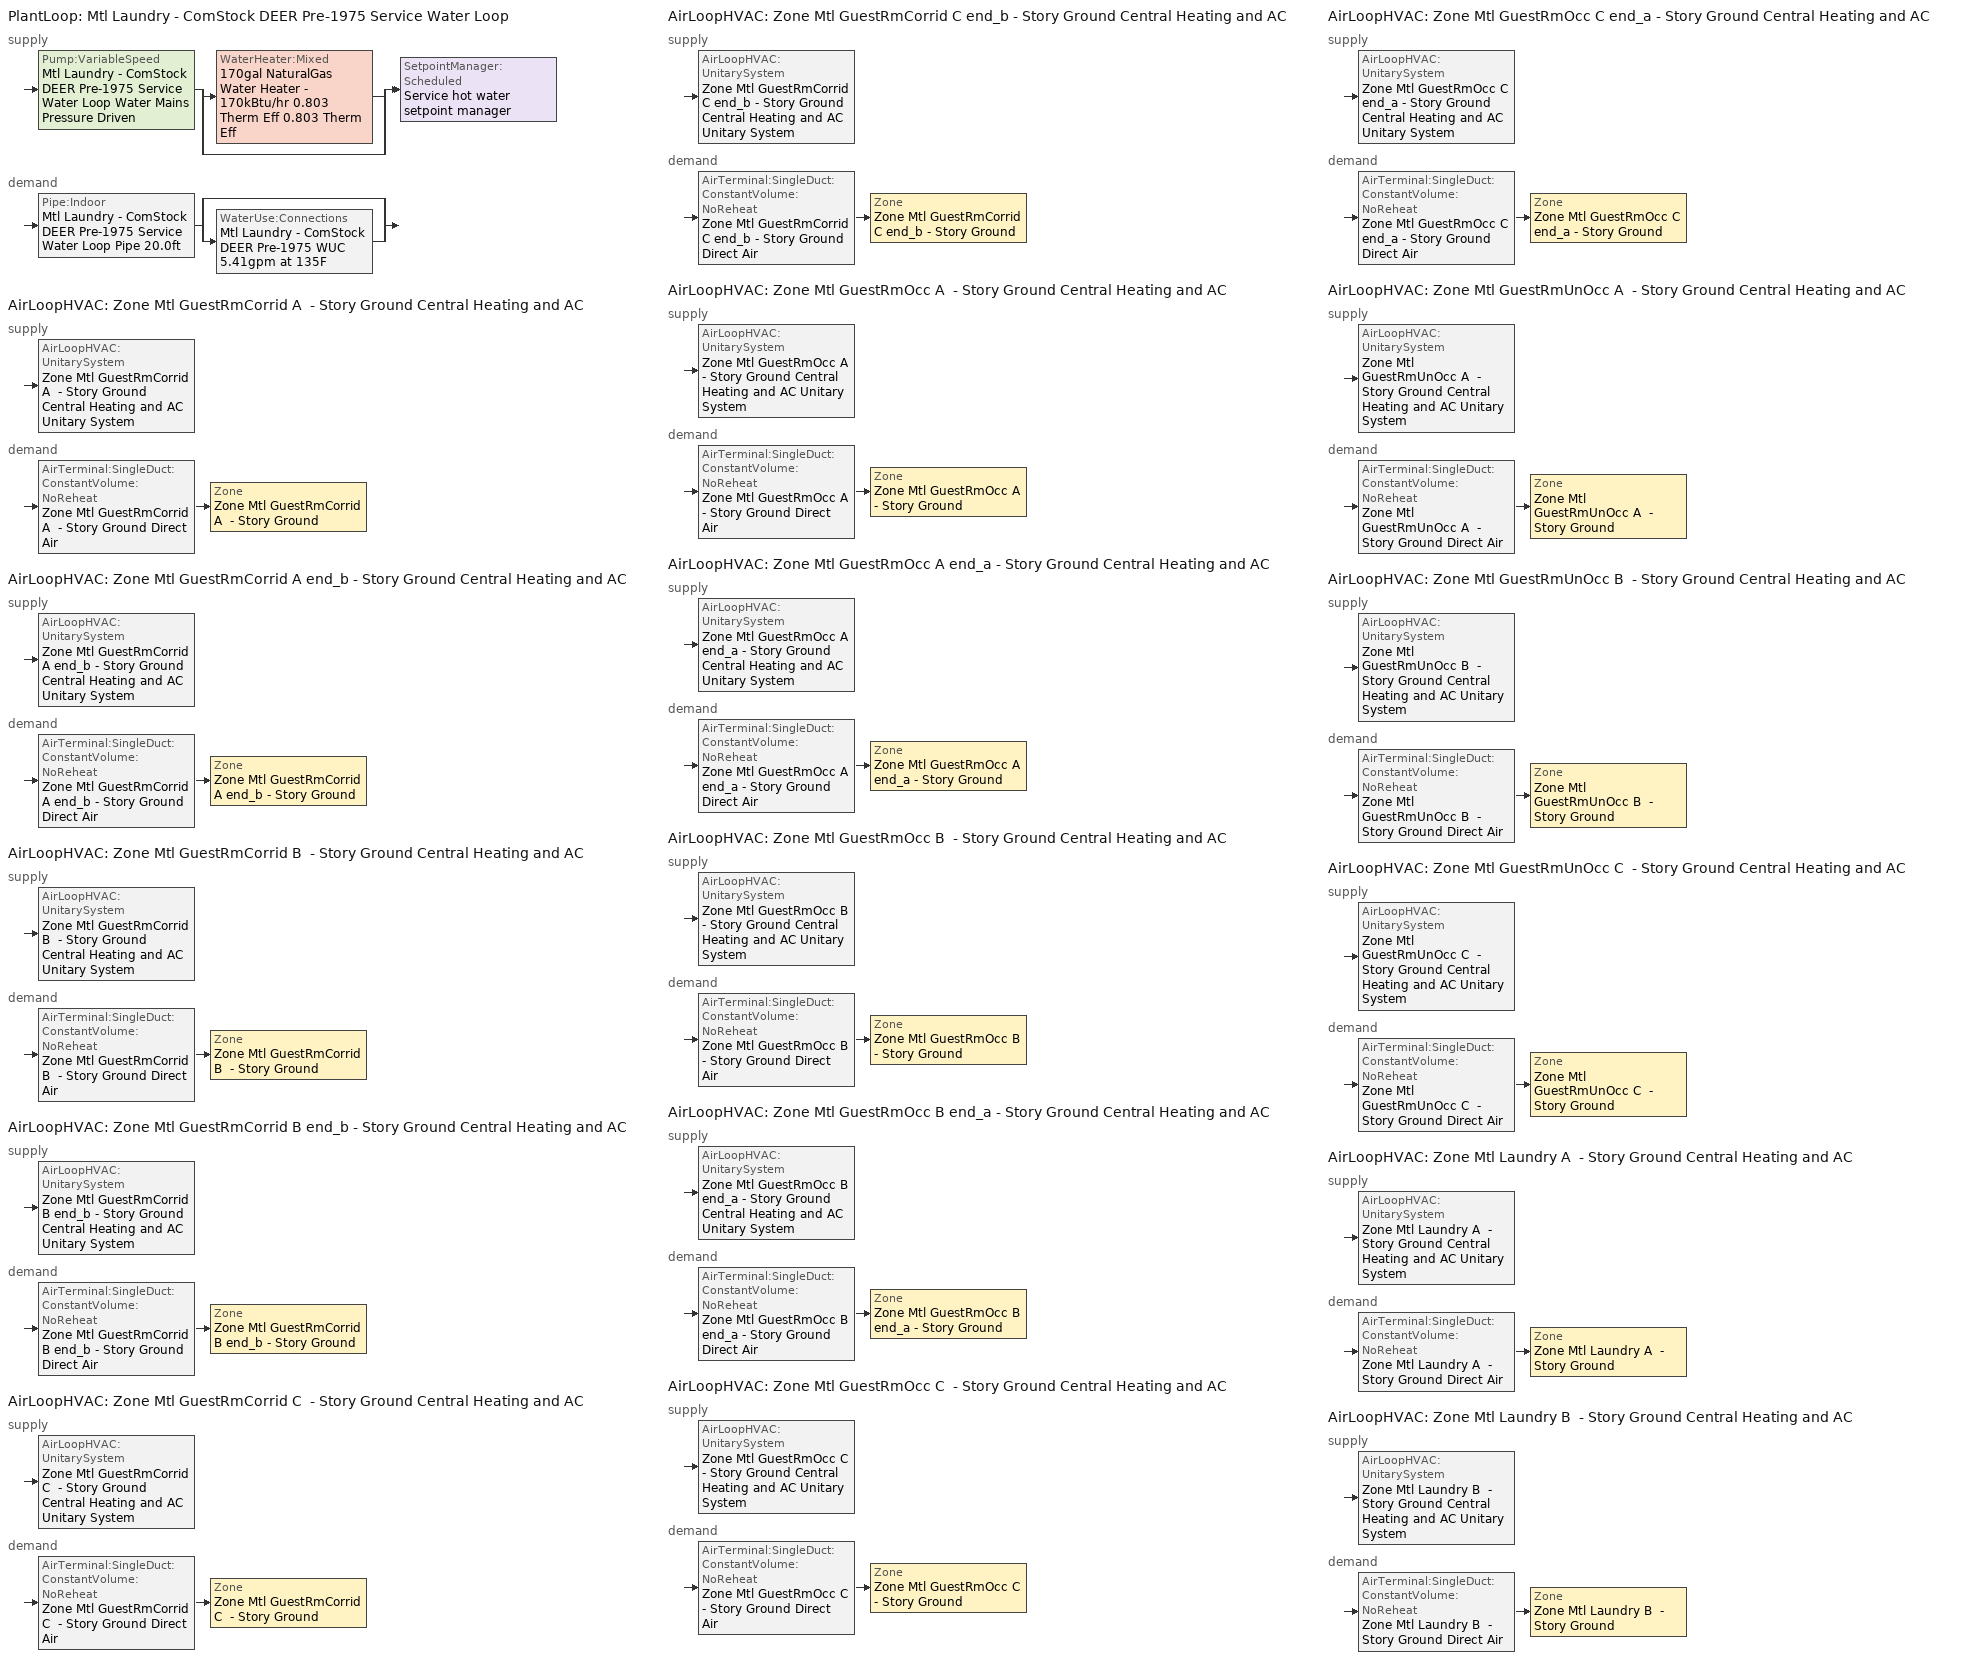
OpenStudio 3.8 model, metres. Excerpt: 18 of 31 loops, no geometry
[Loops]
PlantLoop 'Mtl Laundry - ComStock DEER Pre-1975 Service Water Loop'
 supply: Pump:VariableSpeed 'Mtl Laundry - ComStock DEER Pre-1975 Service Water Loop Water Mains Pressure Driven' > split
  | WaterHeater:Mixed '170gal NaturalGas Water Heater - 170kBtu/hr 0.803 Therm Eff 0.803 Therm Eff'
  | bypass
  join > SetpointManager:Scheduled 'Service hot water setpoint manager'
 demand: Pipe:Indoor 'Mtl Laundry - ComStock DEER Pre-1975 Service Water Loop Pipe 20.0ft' > split
  | bypass
  | WaterUse:Connections 'Mtl Laundry - ComStock DEER Pre-1975 WUC 5.41gpm at 135F'
AirLoopHVAC 'Zone Mtl GuestRmCorrid A  - Story Ground Central Heating and AC'
 supply: AirLoopHVAC:UnitarySystem 'Zone Mtl GuestRmCorrid A  - Story Ground Central Heating and AC Unitary System'
 demand: AirTerminal:SingleDuct:ConstantVolume:NoReheat 'Zone Mtl GuestRmCorrid A  - Story Ground Direct Air' > Zone 'Zone Mtl GuestRmCorrid A  - Story Ground'
AirLoopHVAC 'Zone Mtl GuestRmCorrid A end_b - Story Ground Central Heating and AC'
 supply: AirLoopHVAC:UnitarySystem 'Zone Mtl GuestRmCorrid A end_b - Story Ground Central Heating and AC Unitary System'
 demand: AirTerminal:SingleDuct:ConstantVolume:NoReheat 'Zone Mtl GuestRmCorrid A end_b - Story Ground Direct Air' > Zone 'Zone Mtl GuestRmCorrid A end_b - Story Ground'
AirLoopHVAC 'Zone Mtl GuestRmCorrid B  - Story Ground Central Heating and AC'
 supply: AirLoopHVAC:UnitarySystem 'Zone Mtl GuestRmCorrid B  - Story Ground Central Heating and AC Unitary System'
 demand: AirTerminal:SingleDuct:ConstantVolume:NoReheat 'Zone Mtl GuestRmCorrid B  - Story Ground Direct Air' > Zone 'Zone Mtl GuestRmCorrid B  - Story Ground'
AirLoopHVAC 'Zone Mtl GuestRmCorrid B end_b - Story Ground Central Heating and AC'
 supply: AirLoopHVAC:UnitarySystem 'Zone Mtl GuestRmCorrid B end_b - Story Ground Central Heating and AC Unitary System'
 demand: AirTerminal:SingleDuct:ConstantVolume:NoReheat 'Zone Mtl GuestRmCorrid B end_b - Story Ground Direct Air' > Zone 'Zone Mtl GuestRmCorrid B end_b - Story Ground'
AirLoopHVAC 'Zone Mtl GuestRmCorrid C  - Story Ground Central Heating and AC'
 supply: AirLoopHVAC:UnitarySystem 'Zone Mtl GuestRmCorrid C  - Story Ground Central Heating and AC Unitary System'
 demand: AirTerminal:SingleDuct:ConstantVolume:NoReheat 'Zone Mtl GuestRmCorrid C  - Story Ground Direct Air' > Zone 'Zone Mtl GuestRmCorrid C  - Story Ground'
AirLoopHVAC 'Zone Mtl GuestRmCorrid C end_b - Story Ground Central Heating and AC'
 supply: AirLoopHVAC:UnitarySystem 'Zone Mtl GuestRmCorrid C end_b - Story Ground Central Heating and AC Unitary System'
 demand: AirTerminal:SingleDuct:ConstantVolume:NoReheat 'Zone Mtl GuestRmCorrid C end_b - Story Ground Direct Air' > Zone 'Zone Mtl GuestRmCorrid C end_b - Story Ground'
AirLoopHVAC 'Zone Mtl GuestRmOcc A  - Story Ground Central Heating and AC'
 supply: AirLoopHVAC:UnitarySystem 'Zone Mtl GuestRmOcc A  - Story Ground Central Heating and AC Unitary System'
 demand: AirTerminal:SingleDuct:ConstantVolume:NoReheat 'Zone Mtl GuestRmOcc A  - Story Ground Direct Air' > Zone 'Zone Mtl GuestRmOcc A  - Story Ground'
AirLoopHVAC 'Zone Mtl GuestRmOcc A end_a - Story Ground Central Heating and AC'
 supply: AirLoopHVAC:UnitarySystem 'Zone Mtl GuestRmOcc A end_a - Story Ground Central Heating and AC Unitary System'
 demand: AirTerminal:SingleDuct:ConstantVolume:NoReheat 'Zone Mtl GuestRmOcc A end_a - Story Ground Direct Air' > Zone 'Zone Mtl GuestRmOcc A end_a - Story Ground'
AirLoopHVAC 'Zone Mtl GuestRmOcc B  - Story Ground Central Heating and AC'
 supply: AirLoopHVAC:UnitarySystem 'Zone Mtl GuestRmOcc B  - Story Ground Central Heating and AC Unitary System'
 demand: AirTerminal:SingleDuct:ConstantVolume:NoReheat 'Zone Mtl GuestRmOcc B  - Story Ground Direct Air' > Zone 'Zone Mtl GuestRmOcc B  - Story Ground'
AirLoopHVAC 'Zone Mtl GuestRmOcc B end_a - Story Ground Central Heating and AC'
 supply: AirLoopHVAC:UnitarySystem 'Zone Mtl GuestRmOcc B end_a - Story Ground Central Heating and AC Unitary System'
 demand: AirTerminal:SingleDuct:ConstantVolume:NoReheat 'Zone Mtl GuestRmOcc B end_a - Story Ground Direct Air' > Zone 'Zone Mtl GuestRmOcc B end_a - Story Ground'
AirLoopHVAC 'Zone Mtl GuestRmOcc C  - Story Ground Central Heating and AC'
 supply: AirLoopHVAC:UnitarySystem 'Zone Mtl GuestRmOcc C  - Story Ground Central Heating and AC Unitary System'
 demand: AirTerminal:SingleDuct:ConstantVolume:NoReheat 'Zone Mtl GuestRmOcc C  - Story Ground Direct Air' > Zone 'Zone Mtl GuestRmOcc C  - Story Ground'
AirLoopHVAC 'Zone Mtl GuestRmOcc C end_a - Story Ground Central Heating and AC'
 supply: AirLoopHVAC:UnitarySystem 'Zone Mtl GuestRmOcc C end_a - Story Ground Central Heating and AC Unitary System'
 demand: AirTerminal:SingleDuct:ConstantVolume:NoReheat 'Zone Mtl GuestRmOcc C end_a - Story Ground Direct Air' > Zone 'Zone Mtl GuestRmOcc C end_a - Story Ground'
AirLoopHVAC 'Zone Mtl GuestRmUnOcc A  - Story Ground Central Heating and AC'
 supply: AirLoopHVAC:UnitarySystem 'Zone Mtl GuestRmUnOcc A  - Story Ground Central Heating and AC Unitary System'
 demand: AirTerminal:SingleDuct:ConstantVolume:NoReheat 'Zone Mtl GuestRmUnOcc A  - Story Ground Direct Air' > Zone 'Zone Mtl GuestRmUnOcc A  - Story Ground'
AirLoopHVAC 'Zone Mtl GuestRmUnOcc B  - Story Ground Central Heating and AC'
 supply: AirLoopHVAC:UnitarySystem 'Zone Mtl GuestRmUnOcc B  - Story Ground Central Heating and AC Unitary System'
 demand: AirTerminal:SingleDuct:ConstantVolume:NoReheat 'Zone Mtl GuestRmUnOcc B  - Story Ground Direct Air' > Zone 'Zone Mtl GuestRmUnOcc B  - Story Ground'
AirLoopHVAC 'Zone Mtl GuestRmUnOcc C  - Story Ground Central Heating and AC'
 supply: AirLoopHVAC:UnitarySystem 'Zone Mtl GuestRmUnOcc C  - Story Ground Central Heating and AC Unitary System'
 demand: AirTerminal:SingleDuct:ConstantVolume:NoReheat 'Zone Mtl GuestRmUnOcc C  - Story Ground Direct Air' > Zone 'Zone Mtl GuestRmUnOcc C  - Story Ground'
AirLoopHVAC 'Zone Mtl Laundry A  - Story Ground Central Heating and AC'
 supply: AirLoopHVAC:UnitarySystem 'Zone Mtl Laundry A  - Story Ground Central Heating and AC Unitary System'
 demand: AirTerminal:SingleDuct:ConstantVolume:NoReheat 'Zone Mtl Laundry A  - Story Ground Direct Air' > Zone 'Zone Mtl Laundry A  - Story Ground'
AirLoopHVAC 'Zone Mtl Laundry B  - Story Ground Central Heating and AC'
 supply: AirLoopHVAC:UnitarySystem 'Zone Mtl Laundry B  - Story Ground Central Heating and AC Unitary System'
 demand: AirTerminal:SingleDuct:ConstantVolume:NoReheat 'Zone Mtl Laundry B  - Story Ground Direct Air' > Zone 'Zone Mtl Laundry B  - Story Ground'
[Construction]
Uninsulated copper pipe 0.75in type L: Copper pipe 0.75in type L
[Material]
Copper pipe 0.75in type L: Roughness=Smooth; Thickness {m}=0.001143; Conductivity {W/m-K}=386; Density {kg/m3}=8906.27; Specific Heat {J/kg-K}=385.1856; Thermal Absorptance=0.9; Solar Absorptance=0.7; Visible Absorptance=0.7
[Sizing:Zone] Zone Cooling Design Supply Air Temperature Input Method=SupplyAirTemperature; Zone Cooling Design Supply Air Temperature {C}=14; Zone Cooling Design Supply Air Temperature Difference {deltaC}=11.11; Zone Heating Design Supply Air Temperature Input Method=SupplyAirTemperature; Zone Heating Design Supply Air Temperature {C}=40; Zone Heating Design Supply Air Temperature Difference {deltaC}=11.11; Zone Cooling Design Supply Air Humidity Ratio {kg-H2O/kg-air}=0.0085; Zone Heating Design Supply Air Humidity Ratio {kg-H2O/kg-air}=0.008; Cooling Design Air Flow Method=DesignDay; Heating Design Air Flow Method=DesignDay; Account for Dedicated Outdoor Air System=No; Dedicated Outdoor Air System Control Strategy=NeutralSupplyAir; Dedicated Outdoor Air Low Setpoint Temperature for Design {C}=autosize; Dedicated Outdoor Air High Setpoint Temperature for Design {C}=autosize; Zone Load Sizing Method=Sensible Load Only No Latent Load; Zone Latent Cooling Design Supply Air Humidity Ratio Input Method=HumidityRatioDifference; Zone Cooling Design Supply Air Humidity Ratio Difference {kgWater/kgDryAir}=0.005; Zone Latent Heating Design Supply Air Humidity Ratio Input Method=HumidityRatioDifference; Zone Humidification Design Supply Air Humidity Ratio Difference {kgWater/kgDryAir}=0.005
Zone Mtl GuestRmOcc A end_a - Story Ground; Zone Mtl GuestRmOcc B end_a - Story Ground; Zone Mtl GuestRmOcc C end_a - Story Ground; Zone Mtl GuestRmOcc A  - Story Ground; Zone Mtl GuestRmOcc B  - Story Ground; Zone Mtl GuestRmOcc C  - Story Ground; Zone Mtl Laundry A  - Story Ground; Zone Mtl Laundry B  - Story Ground; Zone Mtl GuestRmUnOcc A  - Story Ground; Zone Mtl GuestRmUnOcc B  - Story Ground; Zone Mtl GuestRmUnOcc C  - Story Ground; Zone Mtl GuestRmCorrid A  - Story Ground; Zone Mtl GuestRmCorrid B  - Story Ground; Zone Mtl GuestRmCorrid C  - Story Ground; Zone Mtl GuestRmCorrid A end_b - Story Ground; Zone Mtl GuestRmCorrid B end_b - Story Ground; Zone Mtl GuestRmCorrid C end_b - Story Ground
[Zone equipment]
Zone Mtl GuestRmOcc A end_a - Story Ground: Zone Mtl GuestRmOcc A end_a - Story Ground Direct Air
Zone Mtl GuestRmOcc B end_a - Story Ground: Zone Mtl GuestRmOcc B end_a - Story Ground Direct Air
Zone Mtl GuestRmOcc C end_a - Story Ground: Zone Mtl GuestRmOcc C end_a - Story Ground Direct Air
Zone Mtl GuestRmOcc A  - Story Ground: Zone Mtl GuestRmOcc A  - Story Ground Direct Air
Zone Mtl GuestRmOcc B  - Story Ground: Zone Mtl GuestRmOcc B  - Story Ground Direct Air
Zone Mtl GuestRmOcc C  - Story Ground: Zone Mtl GuestRmOcc C  - Story Ground Direct Air
Zone Mtl Laundry A  - Story Ground: Zone Mtl Laundry A  - Story Ground Direct Air
Zone Mtl Laundry B  - Story Ground: Zone Mtl Laundry B  - Story Ground Direct Air
Zone Mtl GuestRmUnOcc A  - Story Ground: Zone Mtl GuestRmUnOcc A  - Story Ground Direct Air
Zone Mtl GuestRmUnOcc B  - Story Ground: Zone Mtl GuestRmUnOcc B  - Story Ground Direct Air
Zone Mtl GuestRmUnOcc C  - Story Ground: Zone Mtl GuestRmUnOcc C  - Story Ground Direct Air
Zone Mtl GuestRmCorrid A  - Story Ground: Zone Mtl GuestRmCorrid A  - Story Ground Direct Air
Zone Mtl GuestRmCorrid B  - Story Ground: Zone Mtl GuestRmCorrid B  - Story Ground Direct Air
Zone Mtl GuestRmCorrid C  - Story Ground: Zone Mtl GuestRmCorrid C  - Story Ground Direct Air
Zone Mtl GuestRmCorrid A end_b - Story Ground: Zone Mtl GuestRmCorrid A end_b - Story Ground Direct Air
Zone Mtl GuestRmCorrid B end_b - Story Ground: Zone Mtl GuestRmCorrid B end_b - Story Ground Direct Air
Zone Mtl GuestRmCorrid C end_b - Story Ground: Zone Mtl GuestRmCorrid C end_b - Story Ground Direct Air
[WaterUse:Connections]
Mtl Laundry - ComStock DEER Pre-1975 WUC 5.41gpm at 135F: Drain Water Heat Exchanger Type=None; Drain Water Heat Exchanger Destination=Plant; Water Use Equipment Name 1=Mtl Laundry - ComStock DEER Pre-1975 Service Water Use 5.41gpm at 135F
[WaterUse:Equipment:Definition]
Mtl Laundry - ComStock DEER Pre-1975 Service Water Use Def 5.41gpm: Peak Flow Rate {m3/s}=0.000341424; Target Temperature Schedule=Mixed Water At Faucet Temp - 135F; Sensible Fraction Schedule=Fraction Sensible - 0.2; Latent Fraction Schedule=Fraction Latent - 0.05
[WaterUse:Equipment]
Mtl Laundry - ComStock DEER Pre-1975 Service Water Use 5.41gpm at 135F: Water Use Equipment Definition=Mtl Laundry - ComStock DEER Pre-1975 Service Water Use Def 5.41gpm; Flow Rate Fraction Schedule=D_Mtl_All_DHW_DHW_Yr
[PlantLoop]
Mtl Laundry - ComStock DEER Pre-1975 Service Water Loop: Glycol Concentration=0; Maximum Loop Temperature {C}=60; Minimum Loop Temperature {C}=10; Maximum Loop Flow Rate {m3/s}=0.000341424; Plant Loop Volume {m3}=0.0409708; Load Distribution Scheme=Optimal
[Sizing:Plant]
Mtl Laundry - ComStock DEER Pre-1975 Service Water Loop: Loop Type=Heating; Design Loop Exit Temperature {C}=57.2222; Loop Design Temperature Difference {deltaC}=5; Sizing Option=NonCoincident; Zone Timesteps in Averaging Window=1; Coincident Sizing Factor Mode=None
[SetpointManager:Scheduled]
Service hot water setpoint manager: Control Variable=Temperature; Schedule=Service Water Loop Temp - 135F; Setpoint Node or NodeList=Mtl Laundry - ComStock DEER Pre-1975 Service Water Loop Supply Outlet Node
[Pump:VariableSpeed]
Mtl Laundry - ComStock DEER Pre-1975 Service Water Loop Water Mains Pressure Driven: Rated Flow Rate {m3/s}=0.000341424; Rated Pump Head {Pa}=0.001; Rated Power Consumption {W}=5.21098e-07; Motor Efficiency=0.84; Coefficient 1 of the Part Load Performance Curve=0; Coefficient 2 of the Part Load Performance Curve=3.2485; Coefficient 3 of the Part Load Performance Curve=-4.7443; Coefficient 4 of the Part Load Performance Curve=2.5294; Pump Control Type=Intermittent; Skin Loss Radiative Fraction=0.5; Design Power Sizing Method=PowerPerFlowPerPressure; Design Electric Power per Unit Flow Rate {W/(m3/s)}=348701.1; Design Shaft Power per Unit Flow Rate per Unit Head {W-s/m3-Pa}=1.28205; Design Minimum Flow Rate Fraction=0
[WaterHeater:Mixed]
170gal NaturalGas Water Heater - 170kBtu/hr 0.803 Therm Eff 0.803 Therm Eff: Tank Volume {m3}=0.64529; Setpoint Temperature Schedule=Service Water Loop Temp - 135F; Deadband Temperature Difference {deltaC}=2; Maximum Temperature Limit {C}=57.2222; Heater Control Type=Cycle; Heater Maximum Capacity {W}=49959.1; Heater Fuel Type=NaturalGas; Heater Thermal Efficiency=0.803022; Off Cycle Parasitic Fuel Consumption Rate {W}=0; Off Cycle Parasitic Fuel Type=NaturalGas; Off Cycle Parasitic Heat Fraction to Tank=0; On Cycle Parasitic Fuel Consumption Rate {W}=0; On Cycle Parasitic Fuel Type=NaturalGas; On Cycle Parasitic Heat Fraction to Tank=0; Ambient Temperature Indicator=Schedule; Ambient Temperature Schedule=Water Heater Ambient Temp Schedule - 70.0f; Off Cycle Loss Coefficient to Ambient Temperature {W/K}=4.85237; On Cycle Loss Coefficient to Ambient Temperature {W/K}=4.85237; Use Side Effectiveness=1; Source Side Effectiveness=1; Use Side Design Flow Rate {m3/s}=autosize; Source Side Design Flow Rate {m3/s}=autosize; Indirect Water Heating Recovery Time {hr}=1.5; Source Side Flow Control Mode=IndirectHeatPrimarySetpoint
[WaterHeater:Sizing]
170gal NaturalGas Water Heater - 170kBtu/hr 0.803 Therm Eff 0.803 Therm Eff: Design Mode=PeakDraw; Time Storage Can Meet Peak Draw {hr}=0.538503; Time for Tank Recovery {hr}=0; Nominal Tank Volume for Autosizing Plant Connections {m3}=1
[Pipe:Indoor]
Mtl Laundry - ComStock DEER Pre-1975 Service Water Loop Pipe 20.0ft: Construction=Uninsulated copper pipe 0.75in type L; Environment Type=Schedule; Ambient Temperature Schedule=Mtl Laundry - ComStock DEER Pre-1975 Service Water Loop Piping Air Temp - 70F; Ambient Air Velocity Schedule=Mtl Laundry - ComStock DEER Pre-1975 Service Water Loop Piping Air Velocity - 0.67mph; Pipe Inside Diameter {m}=0.019939; Pipe Length {m}=6.096
[AirLoopHVAC] Availability Schedule=Always On Discrete; Design Return Air Flow Fraction of Supply Air Flow=1
Name | Design Supply Air Flow Rate {m3/s}
Zone Mtl GuestRmCorrid A  - Story Ground Central Heating and AC | 0.252799
Zone Mtl GuestRmCorrid A end_b - Story Ground Central Heating and AC | 0.0990429
Zone Mtl GuestRmCorrid B  - Story Ground Central Heating and AC | 1.91936
Zone Mtl GuestRmCorrid B end_b - Story Ground Central Heating and AC | 1.135
Zone Mtl GuestRmCorrid C  - Story Ground Central Heating and AC | 0.449232
Zone Mtl GuestRmCorrid C end_b - Story Ground Central Heating and AC | 0.145478
Zone Mtl GuestRmOcc A  - Story Ground Central Heating and AC | 0.781455
Zone Mtl GuestRmOcc A end_a - Story Ground Central Heating and AC | 0.135842
Zone Mtl GuestRmOcc B  - Story Ground Central Heating and AC | 6.0251
Zone Mtl GuestRmOcc B end_a - Story Ground Central Heating and AC | 2.11232
Zone Mtl GuestRmOcc C  - Story Ground Central Heating and AC | 1.17566
Zone Mtl GuestRmOcc C end_a - Story Ground Central Heating and AC | 0.188194
Zone Mtl GuestRmUnOcc A  - Story Ground Central Heating and AC | 0.222403
Zone Mtl GuestRmUnOcc B  - Story Ground Central Heating and AC | 1.68085
Zone Mtl GuestRmUnOcc C  - Story Ground Central Heating and AC | 0.332916
Zone Mtl Laundry A  - Story Ground Central Heating and AC | 0.0719981
Zone Mtl Laundry B  - Story Ground Central Heating and AC | 0.865869
[Sizing:System] Type of Load to Size On=Sensible; Design Outdoor Air Flow Rate {m3/s}=Autosize; Central Heating Maximum System Air Flow Ratio=0.3; Preheat Design Temperature {C}=7.22222; Preheat Design Humidity Ratio {kg-H2O/kg-Air}=0.008; Precool Design Temperature {C}=12.7778; Precool Design Humidity Ratio {kg-H2O/kg-Air}=0.008; Central Cooling Design Supply Air Temperature {C}=12.7778; Central Heating Design Supply Air Temperature {C}=50; Sizing Option=NonCoincident; 100% Outdoor Air in Cooling=Yes; 100% Outdoor Air in Heating=Yes; Central Cooling Design Supply Air Humidity Ratio {kg-H2O/kg-Air}=0.0085; Central Heating Design Supply Air Humidity Ratio {kg-H2O/kg-Air}=0.008; Cooling Design Air Flow Method=DesignDay; Heating Design Air Flow Method=DesignDay; System Outdoor Air Method=ZoneSum; Zone Maximum Outdoor Air Fraction=1; Cooling Supply Air Flow Rate Per Floor Area {m3/s-m2}=0.00996765; Cooling Fraction of Autosized Cooling Supply Air Flow Rate=1; Cooling Supply Air Flow Rate Per Unit Cooling Capacity {m3/s-W}=3.94755e-05; Heating Supply Air Flow Rate Per Floor Area {m3/s-m2}=0.00996765; Heating Fraction of Autosized Heating Supply Air Flow Rate=1; Heating Fraction of Autosized Cooling Supply Air Flow Rate=1; Heating Supply Air Flow Rate Per Unit Heating Capacity {m3/s-W}=3.15882e-05; Cooling Design Capacity Method=CoolingDesignCapacity; Cooling Design Capacity Per Floor Area {W/m2}=234.7; Fraction of Autosized Cooling Design Capacity=1; Heating Design Capacity Method=HeatingDesignCapacity; Heating Design Capacity Per Floor Area {W/m2}=157; Fraction of Autosized Heating Design Capacity=1; Central Cooling Capacity Control Method=OnOff; Occupant Diversity=1
Name | Cooling Design Capacity {W} | Heating Design Capacity {W}
Zone Mtl GuestRmCorrid A  - Story Ground Central Heating and AC | 5191.74 | 4580.4
Zone Mtl GuestRmCorrid A end_b - Story Ground Central Heating and AC | 2586.81 | 2273.85
Zone Mtl GuestRmCorrid B  - Story Ground Central Heating and AC | 23989.96 | 34422.64
Zone Mtl GuestRmCorrid B end_b - Story Ground Central Heating and AC | 29277.9 | 16573.53
Zone Mtl GuestRmCorrid C  - Story Ground Central Heating and AC | 13079.67 | 4593.73
Zone Mtl GuestRmCorrid C end_b - Story Ground Central Heating and AC | 4158.48 | 2276.42
Zone Mtl GuestRmOcc A  - Story Ground Central Heating and AC | 11346.93 | 8427.4
Zone Mtl GuestRmOcc A end_a - Story Ground Central Heating and AC | 3774.92 | 2226.92
Zone Mtl GuestRmOcc B  - Story Ground Central Heating and AC | 87486.1 | 63626.11
Zone Mtl GuestRmOcc B end_a - Story Ground Central Heating and AC | 45707.28 | 16595.65
Zone Mtl GuestRmOcc C  - Story Ground Central Heating and AC | 35009.87 | 8426.52
Zone Mtl GuestRmOcc C end_a - Story Ground Central Heating and AC | 5641.65 | 2326.74
Zone Mtl GuestRmUnOcc A  - Story Ground Central Heating and AC | 3229.35 | 2402.14
Zone Mtl GuestRmUnOcc B  - Story Ground Central Heating and AC | 24406.46 | 17845.46
Zone Mtl GuestRmUnOcc C  - Story Ground Central Heating and AC | 9913.89 | 2409.83
Zone Mtl Laundry A  - Story Ground Central Heating and AC | 1045.43 | 1548.61
Zone Mtl Laundry B  - Story Ground Central Heating and AC | 12572.65 | 13592.23
[Coil:Heating:Gas] Availability Schedule=Always On Discrete; Gas Burner Efficiency=0.78; On Cycle Parasitic Electric Load {W}=0; Off Cycle Parasitic Gas Load {W}=0
Name | Nominal Capacity {W}
Zone Mtl GuestRmCorrid A  - Story Ground Central Heating and AC Heating Coil | 14024.3
Zone Mtl GuestRmCorrid A end_b - Story Ground Central Heating and AC Heating Coil | 5494.52
Zone Mtl GuestRmCorrid B  - Story Ground Central Heating and AC Heating Coil | 57485.8
Zone Mtl GuestRmCorrid B end_b - Story Ground Central Heating and AC Heating Coil | 62965.5
Zone Mtl GuestRmCorrid C  - Story Ground Central Heating and AC Heating Coil | 24921.7
Zone Mtl GuestRmCorrid C end_b - Story Ground Central Heating and AC Heating Coil | 8070.56
Zone Mtl GuestRmOcc A  - Story Ground Central Heating and AC Heating Coil | 43352.2
Zone Mtl GuestRmOcc A end_a - Story Ground Central Heating and AC Heating Coil | 7536.01
Zone Mtl GuestRmOcc B  - Story Ground Central Heating and AC Heating Coil | 180455
Zone Mtl GuestRmOcc B end_a - Story Ground Central Heating and AC Heating Coil | 117184
Zone Mtl GuestRmOcc C  - Story Ground Central Heating and AC Heating Coil | 65221.1
Zone Mtl GuestRmOcc C end_a - Story Ground Central Heating and AC Heating Coil | 10440.3
Zone Mtl GuestRmUnOcc A  - Story Ground Central Heating and AC Heating Coil | 12338.1
Zone Mtl GuestRmUnOcc B  - Story Ground Central Heating and AC Heating Coil | 50342.5
Zone Mtl GuestRmUnOcc C  - Story Ground Central Heating and AC Heating Coil | 18468.9
Zone Mtl Laundry A  - Story Ground Central Heating and AC Heating Coil | 3994.18
Zone Mtl Laundry B  - Story Ground Central Heating and AC Heating Coil | 25933.2
[Coil:Cooling:DX:SingleSpeed] Availability Schedule=Always On Discrete; Rated Sensible Heat Ratio=0.73; Rated COP {W/W}=3.14722; Rated Evaporator Fan Power Per Volume Flow Rate 2017 {W/(m3/s)}=773.391; Rated Evaporator Fan Power Per Volume Flow Rate 2023 {W/(m3/s)}=934.4; Total Cooling Capacity Function of Temperature Curve=SpltAC1Sp_ClCap_fT; Total Cooling Capacity Function of Flow Fraction Curve=DXCOOL-NECB2011-REF-CAPFFLOW; Energy Input Ratio Function of Temperature Curve=SpltAC1Sp_EIR_fT; Energy Input Ratio Function of Flow Fraction Curve=DXCOOL-NECB2011-REF-COOLEIRFFLOW; Part Load Fraction Correlation Curve=DXCOOL-NECB2011-REF-COOLPLFFPLR; Minimum Outdoor Dry-Bulb Temperature for Compressor Operation {C}=-25; Nominal Time for Condensate Removal to Begin {s}=1000; Ratio of Initial Moisture Evaporation Rate and Steady State Latent Capacity=1.5; Maximum Cycling Rate {cycles/hr}=3; Latent Capacity Time Constant {s}=45; Condenser Type=AirCooled; Evaporative Condenser Effectiveness=0.9; Evaporative Condenser Air Flow Rate {m3/s}=autosize; Evaporative Condenser Pump Rated Power Consumption {W}=autosize; Crankcase Heater Capacity {W}=0; Maximum Outdoor Dry-Bulb Temperature for Crankcase Heater Operation {C}=12.7778; Basin Heater Capacity {W/K}=0; Basin Heater Setpoint Temperature {C}=2
Name | Rated Total Cooling Capacity {W} | Rated Air Flow Rate {m3/s}
Zone Mtl GuestRmCorrid A  - Story Ground Central Heating and AC Cooling Coil 33kBtu/hr 9.7SEER 36kBtu/hr 9.7SEER | 5796.04 | 0.252799
Zone Mtl GuestRmCorrid A end_b - Story Ground Central Heating and AC Cooling Coil 14kBtu/hr 9.7SEER 15kBtu/hr 9.7SEER | 2459.47 | 0.0990429
Zone Mtl GuestRmCorrid B  - Story Ground Central Heating and AC Cooling Coil 200kBtu/hr 9.7SEER 149kBtu/hr 9.7SEER | 31772.2 | 1.91936
Zone Mtl GuestRmCorrid B end_b - Story Ground Central Heating and AC Cooling Coil 157kBtu/hr 9.7SEER 171kBtu/hr 9.7SEER | 28184.8 | 1.135
Zone Mtl GuestRmCorrid C  - Story Ground Central Heating and AC Cooling Coil 64kBtu/hr 9.7SEER 69kBtu/hr 9.7SEER | 11155.5 | 0.449232
Zone Mtl GuestRmCorrid C end_b - Story Ground Central Heating and AC Cooling Coil 21kBtu/hr 9.7SEER 22kBtu/hr 9.7SEER | 3612.56 | 0.145478
Zone Mtl GuestRmOcc A  - Story Ground Central Heating and AC Cooling Coil 62kBtu/hr 9.7SEER 66kBtu/hr 9.7SEER | 12935.9 | 0.781455
Zone Mtl GuestRmOcc A end_a - Story Ground Central Heating and AC Cooling Coil 18kBtu/hr 9.7SEER 19kBtu/hr 9.7SEER | 3373.28 | 0.135842
Zone Mtl GuestRmOcc B  - Story Ground Central Heating and AC Cooling Coil 394kBtu/hr 9.7SEER 289kBtu/hr 9.7SEER | 99736.8 | 6.0251
Zone Mtl GuestRmOcc B end_a - Story Ground Central Heating and AC Cooling Coil 213kBtu/hr 9.7SEER 231kBtu/hr 9.7SEER | 49335.3 | 2.11232
Zone Mtl GuestRmOcc C  - Story Ground Central Heating and AC Cooling Coil 119kBtu/hr 9.7SEER 128kBtu/hr 9.7SEER | 29194.4 | 1.17566
Zone Mtl GuestRmOcc C end_a - Story Ground Central Heating and AC Cooling Coil 22kBtu/hr 9.7SEER 24kBtu/hr 9.7SEER | 4673.29 | 0.188194
Zone Mtl GuestRmUnOcc A  - Story Ground Central Heating and AC Cooling Coil 18kBtu/hr 9.7SEER 19kBtu/hr 9.7SEER | 3681.56 | 0.222403
Zone Mtl GuestRmUnOcc B  - Story Ground Central Heating and AC Cooling Coil 107kBtu/hr 9.7SEER 81kBtu/hr 9.7SEER | 27824.1 | 1.68085
Zone Mtl GuestRmUnOcc C  - Story Ground Central Heating and AC Cooling Coil 34kBtu/hr 9.7SEER 36kBtu/hr 9.7SEER | 8267.1 | 0.332916
Zone Mtl Laundry A  - Story Ground Central Heating and AC Cooling Coil 8kBtu/hr 9.7SEER 6kBtu/hr 9.7SEER | 1191.82 | 0.0719981
Zone Mtl Laundry B  - Story Ground Central Heating and AC Cooling Coil 83kBtu/hr 9.7SEER 60kBtu/hr 9.7SEER | 14333.2 | 0.865869
[Fan:OnOff] Availability Schedule=Always On Discrete; Motor In Airstream Fraction=1
Name | Fan Total Efficiency | Pressure Rise {Pa} | Maximum Flow Rate {m3/s} | Motor Efficiency | Fan Power Ratio Function of Speed Ratio Curve | Fan Efficiency Ratio Function of Speed Ratio Curve
Zone Mtl GuestRmCorrid A  - Story Ground Central Heating and AC Supply Fan | 0.546 | 622.722 | 0.252799 | 0.84 | Fan On Off Power Curve | Fan On Off Efficiency Curve
Zone Mtl GuestRmCorrid A end_b - Story Ground Central Heating and AC Supply Fan | 0.546 | 622.722 | 0.0990429 | 0.84 | Fan On Off Power Curve 1 | Fan On Off Efficiency Curve 1
Zone Mtl GuestRmCorrid B  - Story Ground Central Heating and AC Supply Fan | 0.58175 | 622.722 | 1.91936 | 0.895 | Fan On Off Power Curve 2 | Fan On Off Efficiency Curve 2
Zone Mtl GuestRmCorrid B end_b - Story Ground Central Heating and AC Supply Fan | 0.56875 | 622.722 | 1.135 | 0.875 | Fan On Off Power Curve 3 | Fan On Off Efficiency Curve 3
Zone Mtl GuestRmCorrid C  - Story Ground Central Heating and AC Supply Fan | 0.546 | 622.722 | 0.449232 | 0.84 | Fan On Off Power Curve 4 | Fan On Off Efficiency Curve 4
Zone Mtl GuestRmCorrid C end_b - Story Ground Central Heating and AC Supply Fan | 0.546 | 622.722 | 0.145478 | 0.84 | Fan On Off Power Curve 5 | Fan On Off Efficiency Curve 5
Zone Mtl GuestRmOcc A  - Story Ground Central Heating and AC Supply Fan | 0.546 | 622.722 | 0.781455 | 0.84 | Fan On Off Power Curve 6 | Fan On Off Efficiency Curve 6
Zone Mtl GuestRmOcc A end_a - Story Ground Central Heating and AC Supply Fan | 0.546 | 622.722 | 0.135842 | 0.84 | Fan On Off Power Curve 7 | Fan On Off Efficiency Curve 7
Zone Mtl GuestRmOcc B  - Story Ground Central Heating and AC Supply Fan | 0.5915 | 1110.94 | 6.0251 | 0.91 | Fan On Off Power Curve 8 | Fan On Off Efficiency Curve 8
Zone Mtl GuestRmOcc B end_a - Story Ground Central Heating and AC Supply Fan | 0.58175 | 622.722 | 2.11232 | 0.895 | Fan On Off Power Curve 9 | Fan On Off Efficiency Curve 9
Zone Mtl GuestRmOcc C  - Story Ground Central Heating and AC Supply Fan | 0.56875 | 622.722 | 1.17566 | 0.875 | Fan On Off Power Curve 10 | Fan On Off Efficiency Curve 10
Zone Mtl GuestRmOcc C end_a - Story Ground Central Heating and AC Supply Fan | 0.546 | 622.722 | 0.188194 | 0.84 | Fan On Off Power Curve 11 | Fan On Off Efficiency Curve 11
Zone Mtl GuestRmUnOcc A  - Story Ground Central Heating and AC Supply Fan | 0.546 | 622.722 | 0.222403 | 0.84 | Fan On Off Power Curve 12 | Fan On Off Efficiency Curve 12
Zone Mtl GuestRmUnOcc B  - Story Ground Central Heating and AC Supply Fan | 0.56875 | 622.722 | 1.68085 | 0.875 | Fan On Off Power Curve 13 | Fan On Off Efficiency Curve 13
Zone Mtl GuestRmUnOcc C  - Story Ground Central Heating and AC Supply Fan | 0.546 | 622.722 | 0.332916 | 0.84 | Fan On Off Power Curve 14 | Fan On Off Efficiency Curve 14
Zone Mtl Laundry A  - Story Ground Central Heating and AC Supply Fan | 0.546 | 622.722 | 0.0719981 | 0.84 | Fan On Off Power Curve 15 | Fan On Off Efficiency Curve 15
Zone Mtl Laundry B  - Story Ground Central Heating and AC Supply Fan | 0.546 | 622.722 | 0.865869 | 0.84 | Fan On Off Power Curve 16 | Fan On Off Efficiency Curve 16
[AirLoopHVAC:UnitarySystem] Control Type=Load; Dehumidification Control Type=None; Availability Schedule=Always On Discrete; Fan Placement=BlowThrough; Supply Air Fan Operating Mode Schedule=Always Off Discrete; DX Heating Coil Sizing Ratio=1; Use DOAS DX Cooling Coil=No; DOAS DX Cooling Coil Leaving Minimum Air Temperature {C}=2; Latent Load Control=SensibleOnlyLoadControl; Supply Air Flow Rate Method During Cooling Operation=SupplyAirFlowRate; Supply Air Flow Rate Method During Heating Operation=SupplyAirFlowRate; Supply Air Flow Rate Method When No Cooling or Heating is Required=SupplyAirFlowRate; Supply Air Flow Rate When No Cooling or Heating is Required {m3/s}=0; No Load Supply Air Flow Rate Control Set To Low Speed=Yes; Maximum Supply Air Temperature {C}=50; Maximum Outdoor Dry-Bulb Temperature for Supplemental Heater Operation {C}=21; Ancilliary On-Cycle Electric Power {W}=0; Ancilliary Off-Cycle Electric Power {W}=0
Name | Controlling Zone or Thermostat Location | Supply Fan | Heating Coil | Cooling Coil | Supply Air Flow Rate During Cooling Operation {m3/s} | Supply Air Flow Rate During Heating Operation {m3/s}
Zone Mtl GuestRmCorrid A  - Story Ground Central Heating and AC Unitary System | Zone Mtl GuestRmCorrid A  - Story Ground | Zone Mtl GuestRmCorrid A  - Story Ground Central Heating and AC Supply Fan | Zone Mtl GuestRmCorrid A  - Story Ground Central Heating and AC Heating Coil | Zone Mtl GuestRmCorrid A  - Story Ground Central Heating and AC Cooling Coil 33kBtu/hr 9.7SEER 36kBtu/hr 9.7SEER | 0.252799 | 0.252799
Zone Mtl GuestRmCorrid A end_b - Story Ground Central Heating and AC Unitary System | Zone Mtl GuestRmCorrid A end_b - Story Ground | Zone Mtl GuestRmCorrid A end_b - Story Ground Central Heating and AC Supply Fan | Zone Mtl GuestRmCorrid A end_b - Story Ground Central Heating and AC Heating Coil | Zone Mtl GuestRmCorrid A end_b - Story Ground Central Heating and AC Cooling Coil 14kBtu/hr 9.7SEER 15kBtu/hr 9.7SEER | 0.0990429 | 0.0990429
Zone Mtl GuestRmCorrid B  - Story Ground Central Heating and AC Unitary System | Zone Mtl GuestRmCorrid B  - Story Ground | Zone Mtl GuestRmCorrid B  - Story Ground Central Heating and AC Supply Fan | Zone Mtl GuestRmCorrid B  - Story Ground Central Heating and AC Heating Coil | Zone Mtl GuestRmCorrid B  - Story Ground Central Heating and AC Cooling Coil 200kBtu/hr 9.7SEER 149kBtu/hr 9.7SEER | 1.91936 | 1.91936
Zone Mtl GuestRmCorrid B end_b - Story Ground Central Heating and AC Unitary System | Zone Mtl GuestRmCorrid B end_b - Story Ground | Zone Mtl GuestRmCorrid B end_b - Story Ground Central Heating and AC Supply Fan | Zone Mtl GuestRmCorrid B end_b - Story Ground Central Heating and AC Heating Coil | Zone Mtl GuestRmCorrid B end_b - Story Ground Central Heating and AC Cooling Coil 157kBtu/hr 9.7SEER 171kBtu/hr 9.7SEER | 1.135 | 1.135
Zone Mtl GuestRmCorrid C  - Story Ground Central Heating and AC Unitary System | Zone Mtl GuestRmCorrid C  - Story Ground | Zone Mtl GuestRmCorrid C  - Story Ground Central Heating and AC Supply Fan | Zone Mtl GuestRmCorrid C  - Story Ground Central Heating and AC Heating Coil | Zone Mtl GuestRmCorrid C  - Story Ground Central Heating and AC Cooling Coil 64kBtu/hr 9.7SEER 69kBtu/hr 9.7SEER | 0.449232 | 0.449232
Zone Mtl GuestRmCorrid C end_b - Story Ground Central Heating and AC Unitary System | Zone Mtl GuestRmCorrid C end_b - Story Ground | Zone Mtl GuestRmCorrid C end_b - Story Ground Central Heating and AC Supply Fan | Zone Mtl GuestRmCorrid C end_b - Story Ground Central Heating and AC Heating Coil | Zone Mtl GuestRmCorrid C end_b - Story Ground Central Heating and AC Cooling Coil 21kBtu/hr 9.7SEER 22kBtu/hr 9.7SEER | 0.145478 | 0.145478
Zone Mtl GuestRmOcc A  - Story Ground Central Heating and AC Unitary System | Zone Mtl GuestRmOcc A  - Story Ground | Zone Mtl GuestRmOcc A  - Story Ground Central Heating and AC Supply Fan | Zone Mtl GuestRmOcc A  - Story Ground Central Heating and AC Heating Coil | Zone Mtl GuestRmOcc A  - Story Ground Central Heating and AC Cooling Coil 62kBtu/hr 9.7SEER 66kBtu/hr 9.7SEER | 0.781455 | 0.781455
Zone Mtl GuestRmOcc A end_a - Story Ground Central Heating and AC Unitary System | Zone Mtl GuestRmOcc A end_a - Story Ground | Zone Mtl GuestRmOcc A end_a - Story Ground Central Heating and AC Supply Fan | Zone Mtl GuestRmOcc A end_a - Story Ground Central Heating and AC Heating Coil | Zone Mtl GuestRmOcc A end_a - Story Ground Central Heating and AC Cooling Coil 18kBtu/hr 9.7SEER 19kBtu/hr 9.7SEER | 0.135842 | 0.135842
Zone Mtl GuestRmOcc B  - Story Ground Central Heating and AC Unitary System | Zone Mtl GuestRmOcc B  - Story Ground | Zone Mtl GuestRmOcc B  - Story Ground Central Heating and AC Supply Fan | Zone Mtl GuestRmOcc B  - Story Ground Central Heating and AC Heating Coil | Zone Mtl GuestRmOcc B  - Story Ground Central Heating and AC Cooling Coil 394kBtu/hr 9.7SEER 289kBtu/hr 9.7SEER | 6.0251 | 6.0251
Zone Mtl GuestRmOcc B end_a - Story Ground Central Heating and AC Unitary System | Zone Mtl GuestRmOcc B end_a - Story Ground | Zone Mtl GuestRmOcc B end_a - Story Ground Central Heating and AC Supply Fan | Zone Mtl GuestRmOcc B end_a - Story Ground Central Heating and AC Heating Coil | Zone Mtl GuestRmOcc B end_a - Story Ground Central Heating and AC Cooling Coil 213kBtu/hr 9.7SEER 231kBtu/hr 9.7SEER | 2.11232 | 2.11232
Zone Mtl GuestRmOcc C  - Story Ground Central Heating and AC Unitary System | Zone Mtl GuestRmOcc C  - Story Ground | Zone Mtl GuestRmOcc C  - Story Ground Central Heating and AC Supply Fan | Zone Mtl GuestRmOcc C  - Story Ground Central Heating and AC Heating Coil | Zone Mtl GuestRmOcc C  - Story Ground Central Heating and AC Cooling Coil 119kBtu/hr 9.7SEER 128kBtu/hr 9.7SEER | 1.17566 | 1.17566
Zone Mtl GuestRmOcc C end_a - Story Ground Central Heating and AC Unitary System | Zone Mtl GuestRmOcc C end_a - Story Ground | Zone Mtl GuestRmOcc C end_a - Story Ground Central Heating and AC Supply Fan | Zone Mtl GuestRmOcc C end_a - Story Ground Central Heating and AC Heating Coil | Zone Mtl GuestRmOcc C end_a - Story Ground Central Heating and AC Cooling Coil 22kBtu/hr 9.7SEER 24kBtu/hr 9.7SEER | 0.188194 | 0.188194
Zone Mtl GuestRmUnOcc A  - Story Ground Central Heating and AC Unitary System | Zone Mtl GuestRmUnOcc A  - Story Ground | Zone Mtl GuestRmUnOcc A  - Story Ground Central Heating and AC Supply Fan | Zone Mtl GuestRmUnOcc A  - Story Ground Central Heating and AC Heating Coil | Zone Mtl GuestRmUnOcc A  - Story Ground Central Heating and AC Cooling Coil 18kBtu/hr 9.7SEER 19kBtu/hr 9.7SEER | 0.222403 | 0.222403
Zone Mtl GuestRmUnOcc B  - Story Ground Central Heating and AC Unitary System | Zone Mtl GuestRmUnOcc B  - Story Ground | Zone Mtl GuestRmUnOcc B  - Story Ground Central Heating and AC Supply Fan | Zone Mtl GuestRmUnOcc B  - Story Ground Central Heating and AC Heating Coil | Zone Mtl GuestRmUnOcc B  - Story Ground Central Heating and AC Cooling Coil 107kBtu/hr 9.7SEER 81kBtu/hr 9.7SEER | 1.68085 | 1.68085
Zone Mtl GuestRmUnOcc C  - Story Ground Central Heating and AC Unitary System | Zone Mtl GuestRmUnOcc C  - Story Ground | Zone Mtl GuestRmUnOcc C  - Story Ground Central Heating and AC Supply Fan | Zone Mtl GuestRmUnOcc C  - Story Ground Central Heating and AC Heating Coil | Zone Mtl GuestRmUnOcc C  - Story Ground Central Heating and AC Cooling Coil 34kBtu/hr 9.7SEER 36kBtu/hr 9.7SEER | 0.332916 | 0.332916
Zone Mtl Laundry A  - Story Ground Central Heating and AC Unitary System | Zone Mtl Laundry A  - Story Ground | Zone Mtl Laundry A  - Story Ground Central Heating and AC Supply Fan | Zone Mtl Laundry A  - Story Ground Central Heating and AC Heating Coil | Zone Mtl Laundry A  - Story Ground Central Heating and AC Cooling Coil 8kBtu/hr 9.7SEER 6kBtu/hr 9.7SEER | 0.0719981 | 0.0719981
Zone Mtl Laundry B  - Story Ground Central Heating and AC Unitary System | Zone Mtl Laundry B  - Story Ground | Zone Mtl Laundry B  - Story Ground Central Heating and AC Supply Fan | Zone Mtl Laundry B  - Story Ground Central Heating and AC Heating Coil | Zone Mtl Laundry B  - Story Ground Central Heating and AC Cooling Coil 83kBtu/hr 9.7SEER 60kBtu/hr 9.7SEER | 0.865869 | 0.865869
[AirTerminal:SingleDuct:ConstantVolume:NoReheat] Availability Schedule=Always On Discrete
Name | Maximum Air Flow Rate {m3/s}
Zone Mtl GuestRmCorrid A  - Story Ground Direct Air | 0.252799
Zone Mtl GuestRmCorrid A end_b - Story Ground Direct Air | 0.0990429
Zone Mtl GuestRmCorrid B  - Story Ground Direct Air | 1.91936
Zone Mtl GuestRmCorrid B end_b - Story Ground Direct Air | 1.135
Zone Mtl GuestRmCorrid C  - Story Ground Direct Air | 0.449232
Zone Mtl GuestRmCorrid C end_b - Story Ground Direct Air | 0.145478
Zone Mtl GuestRmOcc A  - Story Ground Direct Air | 0.781455
Zone Mtl GuestRmOcc A end_a - Story Ground Direct Air | 0.135842
Zone Mtl GuestRmOcc B  - Story Ground Direct Air | 6.0251
Zone Mtl GuestRmOcc B end_a - Story Ground Direct Air | 2.11232
Zone Mtl GuestRmOcc C  - Story Ground Direct Air | 1.17566
Zone Mtl GuestRmOcc C end_a - Story Ground Direct Air | 0.188194
Zone Mtl GuestRmUnOcc A  - Story Ground Direct Air | 0.222403
Zone Mtl GuestRmUnOcc B  - Story Ground Direct Air | 1.68085
Zone Mtl GuestRmUnOcc C  - Story Ground Direct Air | 0.332916
Zone Mtl Laundry A  - Story Ground Direct Air | 0.0719981
Zone Mtl Laundry B  - Story Ground Direct Air | 0.865869
[Schedule:Ruleset]
D_Mtl_All_DHW_DHW_Yr: Default Day Schedule=D_Mtl_All_DHW_DHW_Yr Default; Summer Design Day Schedule=D_Mtl_All_DHW_DHW_Yr Summer Design Day; Winter Design Day Schedule=D_Mtl_All_DHW_DHW_Yr Winter Design Day
Fraction Sensible - 0.2: Default Day Schedule=Fraction Sensible - 0.2 Default
Fraction Latent - 0.05: Default Day Schedule=Fraction Latent - 0.05 Default
Mixed Water At Faucet Temp - 135F: Default Day Schedule=Mixed Water At Faucet Temp - 135F Default
Service Water Loop Temp - 135F: Default Day Schedule=Service Water Loop Temp - 135F Default
Water Heater Ambient Temp Schedule - 70.0f: Default Day Schedule=Water Heater Ambient Temp Schedule - 70.0f Default
Mtl Laundry - ComStock DEER Pre-1975 Service Water Loop Piping Air Temp - 70F: Default Day Schedule=Mtl Laundry - ComStock DEER Pre-1975 Service Water Loop Piping Air Temp - 70F Default
Mtl Laundry - ComStock DEER Pre-1975 Service Water Loop Piping Air Velocity - 0.67mph: Default Day Schedule=Mtl Laundry - ComStock DEER Pre-1975 Service Water Loop Piping Air Velocity - 0.67mph Default
[Schedule:Day]
D_Mtl_All_DHW_DHW_Yr Default: Average, 0, 15, 0.1, 0, 30, 0.0875, 0, 45, 0.075, 1, 0, 0.0625, 1, 15, 0.05, 7, 0, 0.05, 7, 15, 0.0875, 7, 30, 0.125, 7, 45, 0.1625, 8, 0, 0.2, 8, 15, 0.275, 8, 30, 0.35, 8, 45, 0.425, 9, 0, 0.5, 10, 0, 0.5, 10, 15, 0.4375, 10, 30, 0.375, 10, 45, 0.3125, 11, 0, 0.25, 11, 15, 0.238889, 11, 30, 0.227778, 11, 45, 0.216667, 12, 0, 0.205556, 12, 7, 0.2, 12, 22, 0.175, 12, 37, 0.15, 12, 52, 0.125, 13, 7, 0.1, 17, 7, 0.1, 17, 22, 0.125, 17, 37, 0.15, 17, 52, 0.175, 18, 7, 0.2, 18, 22, 0.222222, 18, 37, 0.244444, 18, 52, 0.266667, 19, 7, 0.288889, 19, 15, 0.3, 19, 30, 0.325, 19, 45, 0.35, 20, 0, 0.375, 20, 15, 0.4, 20, 30, 0.375, 20, 45, 0.35, 21, 0, 0.325, 21, 15, 0.3, 21, 30, 0.2875, 21, 45, 0.275, 22, 0, 0.2625, 22, 15, 0.25, 22, 30, 0.2375, 22, 45, 0.225, 23, 0, 0.2125, 23, 15, 0.2, 23, 30, 0.175, 23, 45, 0.15, 24, 0, 0.125
D_Mtl_All_DHW_DHW_Yr Winter Design Day; D_Mtl_All_DHW_DHW_Yr Summer Design Day: 6, 0, 0.05, 7, 0, 0.2, 9, 0, 0.5, 10, 0, 0.25, 11, 0, 0.2, 16, 0, 0.1, 17, 0, 0.2, 18, 0, 0.3, 19, 0, 0.4, 20, 0, 0.3, 21, 0, 0.25, 22, 0, 0.2, 23, 0, 0.1, 24, 0, 0.05
Fraction Sensible - 0.2 Default: 24, 0, 0.2
Fraction Latent - 0.05 Default: 24, 0, 0.05
Mixed Water At Faucet Temp - 135F Default; Service Water Loop Temp - 135F Default: 24, 0, 57.2222
Water Heater Ambient Temp Schedule - 70.0f Default; Mtl Laundry - ComStock DEER Pre-1975 Service Water Loop Piping Air Temp - 70F Default: 24, 0, 21.1111
Mtl Laundry - ComStock DEER Pre-1975 Service Water Loop Piping Air Velocity - 0.67mph Default: 24, 0, 0.3
[Schedule:Constant]
Name | Value
Always On Discrete | 1
Always Off Discrete | 0
[Curve:Exponent] Coefficient1 Constant=1; Coefficient2 Constant=0; Coefficient3 Constant=0; Minimum Value of x=0; Maximum Value of x=1
Fan On Off Power Curve; Fan On Off Power Curve 1; Fan On Off Power Curve 2; Fan On Off Power Curve 3; Fan On Off Power Curve 4; Fan On Off Power Curve 5; Fan On Off Power Curve 6; Fan On Off Power Curve 7; Fan On Off Power Curve 8; Fan On Off Power Curve 9; Fan On Off Power Curve 10; Fan On Off Power Curve 11; Fan On Off Power Curve 12; Fan On Off Power Curve 13; Fan On Off Power Curve 14; Fan On Off Power Curve 15; Fan On Off Power Curve 16
[Curve:Cubic] Maximum Value of x=1
Name | Coefficient1 Constant | Coefficient2 x | Coefficient3 x**2 | Coefficient4 x**3 | Minimum Value of x
Fan On Off Efficiency Curve; Fan On Off Efficiency Curve 1; Fan On Off Efficiency Curve 2; Fan On Off Efficiency Curve 3; Fan On Off Efficiency Curve 4; Fan On Off Efficiency Curve 5; Fan On Off Efficiency Curve 6; Fan On Off Efficiency Curve 7; Fan On Off Efficiency Curve 8; Fan On Off Efficiency Curve 9; Fan On Off Efficiency Curve 10; Fan On Off Efficiency Curve 11; Fan On Off Efficiency Curve 12; Fan On Off Efficiency Curve 13; Fan On Off Efficiency Curve 14; Fan On Off Efficiency Curve 15; Fan On Off Efficiency Curve 16 | 1 | 0 | 0 | 0 | 0
DXCOOL-NECB2011-REF-COOLPLFFPLR | 0.0277 | 4.9151 | -8.184 | 4.2702 | 0.7
[Curve:Biquadratic] Minimum Value of x=7.22222; Maximum Value of x=29.44444; Minimum Value of y=-23.333; Maximum Value of y=46.11111
Name | Coefficient1 Constant | Coefficient2 x | Coefficient3 x**2 | Coefficient4 y | Coefficient5 y**2 | Coefficient6 x*y
SpltAC1Sp_ClCap_fT | 0.67916 | 0.016938 | 0.00069336 | 0.0045576 | -8.42e-05 | -0.00047628
SpltAC1Sp_EIR_fT | 0.739046 | -0.00778968 | 0.000128304 | -0.00027 | 0.0006642 | -0.000648
[Curve:Quadratic] Coefficient1 Constant=1; Coefficient2 x=0; Coefficient3 x**2=0; Minimum Value of x=0; Maximum Value of x=1
DXCOOL-NECB2011-REF-CAPFFLOW; DXCOOL-NECB2011-REF-COOLEIRFFLOW
